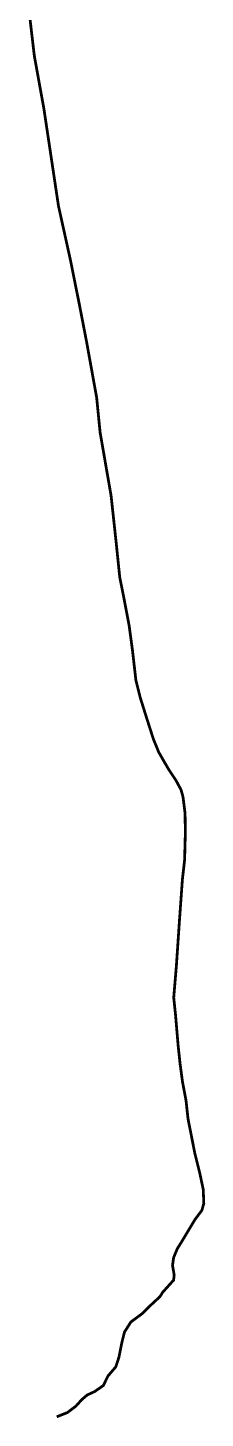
# Model space of a CAD drawing. Header units: metres. Extents: x 315389 to 321562, y 1889434 to 1895561.
# Drawn here: x 317468 to 317660, y 1889434 to 1890942 of the extents above; entities that cross this region are included whole.
import ezdxf

# ---------------------------------------------------------------- set-up
doc = ezdxf.new("R2010")
doc.units = ezdxf.units.M
doc.layers.add('NATURALLY PROTECTED', color=3, linetype='Continuous')

msp = doc.modelspace()

# ---------------------------------------------------------------- linework, layer by layer
at = {"layer": 'NATURALLY PROTECTED', "const_width": 3, "flags": 128}
msp.add_lwpolyline([(317469.6, 1890958.8), (317475.1, 1890911.6), (317485.5, 1890854.1), (317501.3, 1890748.6), (317514.2, 1890690.2), (317523.9, 1890641.9), (317531.6, 1890602.1), (317542.7, 1890540.6), (317546.4, 1890503), (317558.3, 1890434.4), (317563.8, 1890383.7), (317567.7, 1890345.8), (317571.6, 1890326.4), (317577.9, 1890293.3), (317581.6, 1890265.7), (317585.2, 1890234.1), (317589.8, 1890215.6), (317597.2, 1890192), (317604.1, 1890170.4), (317610, 1890155.9), (317620.6, 1890137.5), (317628.6, 1890125.5), (317634.1, 1890115.3), (317636.3, 1890107.4), (317638.5, 1890089.5), (317638.8, 1890068.6), (317638, 1890039.2), (317635.6, 1890017.9), (317632.5, 1889974.6), (317629.1, 1889924.5), (317626.2, 1889889.8), (317628.2, 1889870.6), (317631, 1889837.5), (317633.1, 1889817.9), (317635.7, 1889798.5), (317639.5, 1889778.3), (317641.7, 1889758.3), (317649.2, 1889720.2), (317654.4, 1889699.6), (317658.2, 1889681.5), (317658.8, 1889666.5), (317656.7, 1889659), (317649.1, 1889648.8), (317634.6, 1889624.6), (317630.2, 1889617.6), (317626.1, 1889607.8), (317624.9, 1889599.3), (317626.7, 1889588.8), (317626.1, 1889583.3), (317614.5, 1889570.4), (317611.1, 1889565.2), (317601.4, 1889556.2), (317592.1, 1889547), (317579.8, 1889537.9), (317572.8, 1889526.9), (317569.7, 1889514.2), (317566.8, 1889499.6), (317563.4, 1889489.2), (317554.9, 1889479.2), (317549.9, 1889468.9), (317540.5, 1889462.4), (317532.5, 1889458.7), (317526.5, 1889453.6), (317520.2, 1889446.6), (317511.1, 1889439.7), (317499.4, 1889435)], dxfattribs=at)

doc.saveas('drawing.dxf')
